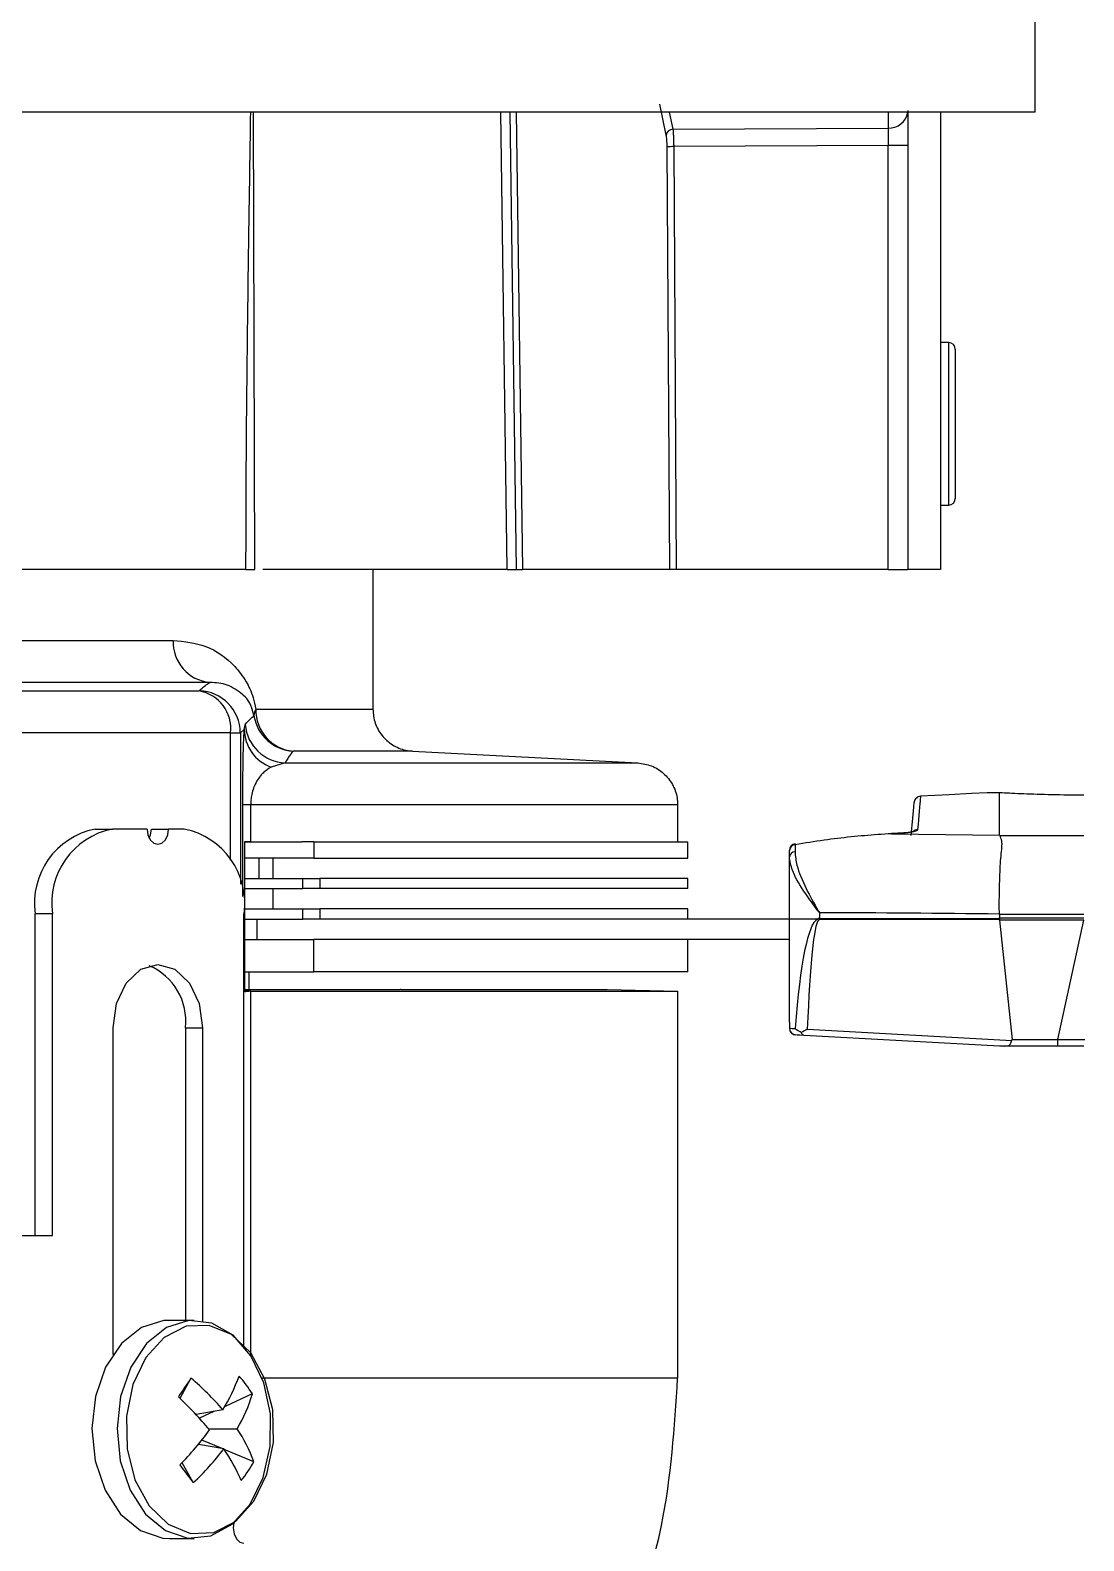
# Model space of a CAD drawing. Extents: x 17.3 to 113.1, y 4.8 to 84.5.
# Drawn here: x 56.364 to 57.919, y 68.546 to 70.776 of the extents above; entities that cross this region are included whole.
import ezdxf

# ---------------------------------------------------------------- set-up
doc = ezdxf.new("R2010")
doc.units = 0
doc.header["$MEASUREMENT"] = 0
doc.layers.add('OBJECT', color=7, linetype='CONTINUOUS')

msp = doc.modelspace()

# ---------------------------------------------------------------- linework, layer by layer
at = {"layer": 'OBJECT'}
for p, q in [((57.8477, 70.655), (57.8477, 71.905)), ((57.3028, 70.6213), (57.2935, 70.6669)), ((57.8477, 70.655), (56.1597, 70.655)), ((56.6953, 69.98), (56.6933, 70.655)), ((57.068, 69.98), (57.0586, 70.655)), ((57.0818, 69.98), (57.0724, 70.655)), ((57.0814, 70.655), (57.0907, 69.98)), ((57.3074, 70.655), (57.3126, 70.6301)), ((57.6303, 70.655), (57.6303, 70.6317)), ((57.6597, 70.6576), (57.6597, 69.98)), ((57.7077, 70.655), (57.7077, 69.98)), ((57.3126, 70.6301), (57.6303, 70.6317)), ((57.3081, 69.98), (57.3042, 70.6042)), ((57.6305, 70.6058), (57.3139, 70.6043)), ((57.3139, 70.6043), (57.3177, 69.98)), ((57.6597, 70.6058), (57.6305, 70.6058)), ((57.6305, 69.98), (57.6305, 70.6058)), ((57.7199, 70.3149), (57.7077, 70.3151)), ((57.7199, 70.075), (57.7199, 70.3149)), ((57.7297, 70.3049), (57.7297, 70.195)), ((57.7297, 70.195), (57.7297, 70.085)), ((57.7077, 70.0748), (57.7199, 70.075)), ((56.6823, 69.98), (56.1592, 69.98)), ((57.068, 69.98), (56.7074, 69.98)), ((56.8697, 69.98), (56.8697, 69.7737)), ((57.068, 69.98), (57.0818, 69.98)), ((57.3081, 69.98), (57.0907, 69.98)), ((57.6305, 69.98), (57.3177, 69.98)), ((57.6305, 69.98), (57.6597, 69.98)), ((57.7077, 69.98), (57.6597, 69.98)), ((55.2589, 69.8752), (56.5749, 69.8752)), ((56.6291, 69.8133), (55.2859, 69.8133)), ((56.1593, 69.8007), (56.6132, 69.8007)), ((56.697, 69.7737), (56.8697, 69.7737)), ((56.6798, 69.7439), (56.6811, 69.7507)), ((56.6597, 69.7387), (56.1978, 69.7387)), ((56.6597, 69.7387), (56.674, 69.7387)), ((56.6597, 69.5505), (56.6597, 69.7387)), ((56.6798, 69.7439), (56.674, 69.7387)), ((56.674, 69.7387), (56.674, 69.5151)), ((56.9284, 69.7118), (56.7522, 69.7118)), ((56.9284, 69.7118), (57.2609, 69.6943)), ((56.7401, 69.6943), (56.7193, 69.6882)), ((56.7401, 69.6943), (57.2609, 69.6943)), ((57.6784, 69.645), (57.6784, 69.645)), ((57.7769, 69.6503), (57.7769, 69.6503)), ((57.7947, 69.5878), (57.7947, 69.6502)), ((56.6892, 69.6324), (56.6776, 69.6324)), ((56.6776, 69.497), (56.6776, 69.6324)), ((56.6892, 69.6324), (56.6892, 69.5776)), ((57.3197, 69.6324), (56.6892, 69.6324)), ((57.3197, 69.6324), (57.3197, 69.5776)), ((56.4595, 69.5967), (56.485, 69.5967)), ((56.5363, 69.5967), (56.485, 69.5967)), ((56.5426, 69.5967), (56.5681, 69.5967)), ((56.5911, 69.5967), (56.5681, 69.5967)), ((56.6805, 69.3562), (56.6805, 69.5785)), ((56.6892, 69.5776), (56.6805, 69.5776)), ((56.6805, 69.5776), (56.6892, 69.5776)), ((56.6892, 69.5776), (56.7646, 69.5776)), ((56.7825, 69.5776), (56.7646, 69.5776)), ((56.7825, 69.5776), (56.7825, 69.5536)), ((56.7825, 69.5776), (57.3347, 69.5776)), ((57.3347, 69.5536), (57.3347, 69.5776)), ((57.4933, 69.5735), (57.493, 69.563)), ((57.6537, 69.5909), (57.6355, 69.5899)), ((57.6537, 69.5906), (57.6355, 69.5897)), ((57.6355, 69.5897), (57.6355, 69.5899)), ((57.6355, 69.5897), (57.7947, 69.5878)), ((57.6537, 69.5909), (57.6537, 69.5909)), ((57.6537, 69.5906), (57.6537, 69.5909)), ((57.7947, 69.5878), (57.7952, 69.5871)), ((57.7952, 69.5871), (57.9197, 69.5871)), ((56.7825, 69.5536), (56.6805, 69.5536)), ((56.7016, 69.5236), (56.7016, 69.5536)), ((56.7225, 69.5236), (56.7225, 69.5536)), ((56.7825, 69.5536), (57.3347, 69.5536)), ((57.4847, 69.5555), (57.4847, 69.5652)), ((57.4847, 69.4638), (57.4847, 69.5555)), ((56.6805, 69.5236), (56.7663, 69.5236)), ((56.6805, 69.5087), (56.7663, 69.5087)), ((56.7225, 69.4787), (56.7225, 69.5087)), ((56.7663, 69.5087), (56.7663, 69.5236)), ((56.7663, 69.5236), (56.7914, 69.5236)), ((56.7914, 69.5087), (56.7663, 69.5087)), ((56.7914, 69.5236), (56.7914, 69.5087)), ((57.3347, 69.5236), (56.7914, 69.5236)), ((57.3347, 69.5087), (56.7914, 69.5087)), ((57.3347, 69.5087), (57.3347, 69.5236)), ((56.3966, 69.4717), (56.3711, 69.4717)), ((56.3711, 68.9967), (56.3711, 69.4717)), ((56.3966, 68.9967), (56.3966, 69.4717)), ((56.6794, 68.8329), (56.6794, 69.4717)), ((56.6805, 69.4787), (56.7663, 69.4787)), ((56.6805, 69.4638), (56.7663, 69.4638)), ((56.6987, 69.4338), (56.6987, 69.4638)), ((56.7663, 69.4638), (56.7663, 69.4787)), ((56.7663, 69.4787), (56.7914, 69.4787)), ((56.7914, 69.4638), (56.7663, 69.4638)), ((56.7914, 69.4787), (56.7914, 69.4638)), ((57.3347, 69.4787), (56.7914, 69.4787)), ((57.3032, 69.4638), (56.7914, 69.4638)), ((57.4847, 69.4638), (57.3032, 69.4638)), ((57.3347, 69.4638), (57.3347, 69.4787)), ((57.5262, 69.4638), (57.4847, 69.4638)), ((57.4847, 69.3115), (57.4847, 69.4638)), ((57.5292, 69.4731), (57.5292, 69.4646)), ((57.5292, 69.4646), (57.7947, 69.4646)), ((57.7948, 69.463), (57.5292, 69.463)), ((57.9197, 69.4706), (57.7947, 69.4706)), ((57.7947, 69.4706), (57.7947, 69.4654)), ((57.7947, 69.4654), (57.9197, 69.4654)), ((57.7947, 69.4646), (57.7948, 69.463)), ((57.9194, 69.4622), (57.7949, 69.4622)), ((57.7949, 69.4622), (57.8135, 69.286)), ((57.8812, 69.286), (57.9194, 69.4622)), ((56.6805, 69.4338), (56.7825, 69.4338)), ((56.7825, 69.3858), (56.7825, 69.4338)), ((57.3032, 69.4338), (56.7825, 69.4338)), ((57.4847, 69.4338), (57.3032, 69.4338)), ((57.3347, 69.3858), (57.3347, 69.4338)), ((56.6805, 69.3858), (56.7825, 69.3858)), ((56.6869, 69.3598), (56.6869, 69.3858)), ((57.3347, 69.3858), (56.7825, 69.3858)), ((56.6805, 69.3598), (56.9098, 69.3598)), ((56.6892, 69.3571), (56.6805, 69.3571)), ((56.6892, 69.3571), (56.6805, 69.3571)), ((56.6892, 69.3571), (57.3197, 69.3571)), ((56.6892, 69.3571), (56.6892, 68.8196)), ((56.9108, 69.3598), (56.9098, 69.3598)), ((56.9108, 69.3598), (57.2158, 69.3598)), ((57.2158, 69.3598), (57.3197, 69.3571)), ((57.3197, 69.3571), (57.3197, 68.7858)), ((56.4861, 68.8209), (56.4861, 69.3032)), ((56.5928, 69.3032), (56.6183, 69.3032)), ((56.5928, 69.3032), (56.5928, 68.8712)), ((56.6183, 69.3032), (56.6183, 68.8702)), ((57.4847, 69.3115), (57.4848, 69.3026)), ((57.7947, 69.2763), (57.5065, 69.2919)), ((57.5112, 69.301), (57.8133, 69.2846)), ((57.8135, 69.286), (57.8812, 69.286)), ((57.8812, 69.2858), (57.9207, 69.2858)), ((57.803, 69.2763), (57.7947, 69.2763)), ((57.8806, 69.2763), (57.803, 69.2763)), ((57.9197, 69.2763), (57.8806, 69.2763)), ((56.2446, 68.9967), (56.3966, 68.9967)), ((56.6057, 68.8712), (56.5687, 68.8712)), ((56.6011, 68.7858), (56.5848, 68.756)), ((57.3197, 68.7858), (56.7062, 68.7858)), ((56.6917, 68.7628), (56.6514, 68.7442)), ((56.6483, 68.739), (56.6087, 68.732)), ((56.6347, 68.7366), (56.6135, 68.7268)), ((56.6273, 68.7109), (56.6693, 68.7111)), ((56.6495, 68.6814), (56.612, 68.688)), ((56.6471, 68.6819), (56.6171, 68.6944)), ((56.6938, 68.6623), (56.6501, 68.6806)), ((56.6044, 68.6316), (56.5879, 68.6609)), ((56.5687, 68.5492), (56.6057, 68.5492))]:
    msp.add_line(p, q, dxfattribs=at)
at = {"layer": 'OBJECT', "flags": 128}
for points in [[(57.7769, 69.6503), (57.7536, 69.6491), (57.7208, 69.6473), (57.6784, 69.645)], [(57.6647, 69.5871), (57.6669, 69.6128), (57.6683, 69.6291), (57.6689, 69.6359)], [(56.5363, 69.5967), (56.5375, 69.5881), (56.5409, 69.5808), (56.5461, 69.5759), (56.5522, 69.5742), (56.5583, 69.5759), (56.5634, 69.5808), (56.5669, 69.5881), (56.5681, 69.5967)], [(56.5394, 69.5832), (56.5414, 69.5881), (56.5426, 69.5967)], [(56.4861, 69.3032), (56.4911, 69.339), (56.5054, 69.3693), (56.5269, 69.3896), (56.5522, 69.3967), (56.5775, 69.3896), (56.5989, 69.3693), (56.6132, 69.339), (56.6183, 69.3032)], [(57.4848, 69.3026), (57.4861, 69.3025), (57.4889, 69.3024), (57.4931, 69.3022)], [(57.5065, 69.2919), (57.5002, 69.2923), (57.4961, 69.2925), (57.4943, 69.2926)], [(56.5687, 68.8712), (56.561, 68.8708), (56.5279, 68.8605), (56.4984, 68.8368), (56.4751, 68.8019), (56.4602, 68.7588), (56.4549, 68.7114), (56.4597, 68.6639), (56.4742, 68.6205), (56.4971, 68.5851), (56.5264, 68.5608), (56.5594, 68.5497), (56.5687, 68.5492)], [(56.6886, 68.5999), (56.7079, 68.6393), (56.7182, 68.6851), (56.7184, 68.7331), (56.7086, 68.779), (56.6897, 68.8189), (56.6633, 68.8491), (56.6318, 68.8669), (56.598, 68.8708), (56.5649, 68.8605), (56.5354, 68.8368), (56.5121, 68.8019), (56.4972, 68.7588), (56.4919, 68.7114), (56.4967, 68.6639), (56.5112, 68.6205), (56.5341, 68.5851), (56.5634, 68.5608), (56.5964, 68.5497), (56.6303, 68.553), (56.6619, 68.5702), (56.6886, 68.5999)], [(56.694, 68.6041), (56.7133, 68.6441), (56.7229, 68.6906), (56.7219, 68.739), (56.7103, 68.7846), (56.6893, 68.823), (56.661, 68.8502), (56.6281, 68.8638), (56.5939, 68.8624), (56.5616, 68.846), (56.5345, 68.8163), (56.5153, 68.7763), (56.5057, 68.7298), (56.5067, 68.6814), (56.5183, 68.6358), (56.5392, 68.5975), (56.5675, 68.5702), (56.6004, 68.5566), (56.6347, 68.5581), (56.6669, 68.5744), (56.694, 68.6041)], [(56.6645, 68.5723), (56.6635, 68.5647), (56.6647, 68.5561), (56.6682, 68.5488), (56.6734, 68.5439), (56.6794, 68.5422)]]:
    msp.add_lwpolyline(points, dxfattribs=at)
at = {"layer": 'OBJECT'}
for centre, radius, start, end in [((57.6316, 70.6602), 0.0285, 267.3384, 349.5442), ((57.3128, 70.62), 0.01, 91.1324, 172.4571), ((57.4261, 61.421), 9.184, 90.69999, 90.76034), ((57.7197, 70.3049), 0.01, 0, 89), ((57.7197, 70.085), 0.01, 271, 0), ((56.6341, 69.8724), 0.0593, 177.2193, 265.182), ((56.6032, 69.7448), 0.0568, 353.8231, 79.8677), ((56.6119, 69.7387), 0.062, 0.0185, 88.8269), ((56.7084, 69.765), 0.0143, 142.6459, 184.1231), ((56.7574, 69.772), 0.0605, 178.4267, 265.0794), ((56.7429, 69.7563), 0.062, 185.1379, 267.4506), ((56.7553, 69.7737), 0.062, 189.0436, 267.1597), ((56.7402, 69.7448), 0.0604, 180.8387, 249.7837), ((56.4816, 69.4873), 0.1116, 101.4218, 188.0494), ((56.5071, 69.4873), 0.1116, 101.4218, 188.0495), ((56.569, 69.4873), 0.1116, 351.9507, 78.5782), ((57.6746, 69.586), 0.01, 92.5376, 134.0424), ((57.4947, 69.5652), 0.01, 99.2546, 180), ((57.4938, 69.5645), 0.00906, 92.8152, 175.6376), ((57.5041, 69.5757), 0.011, 183.5999, 191.5485), ((57.4932, 69.5544), 0.00857, 91.3572, 172.772), ((57.6209, 69.5538), 0.1307, 223.5468, 224.5091), ((57.6481, 69.4646), 0.1189, 180.0139, 180.7742), ((56.5047, 69.3133), 0.0887, 353.4617, 66.9254), ((57.4948, 69.3026), 0.00999, 179.95, 266.8554), ((57.4855, 69.3024), 0.00067, 168.3449, 180.5049), ((57.4948, 69.3026), 0.01, 180.809, 266.8941), ((59.9098, 66.5635), 3.9858, 146.1131, 146.5916), ((56.3523, 68.4877), 0.3883, 40.3341, 50.1598), ((56.4185, 68.8793), 0.2692, 328.589, 340.3685), ((56.5298, 68.6615), 0.191, 32.0139, 41.8135), ((56.2323, 68.3821), 0.5139, 39.5502, 47.0248), ((56.4765, 68.8255), 0.2242, 329.3223, 343.7611), ((56.2292, 69.0033), 0.4959, 315.8153, 323.6483), ((56.4908, 68.5906), 0.2153, 19.4631, 34.0337), ((56.3458, 68.9112), 0.3809, 312.7653, 322.8977), ((56.4346, 68.5321), 0.2617, 23.0563, 34.7898), ((58.5094, 70.083), 2.3949, 216.5239, 217.3043), ((56.5211, 68.7573), 0.1971, 321.5097, 331.1945)]:
    msp.add_arc(centre, radius, start, end, dxfattribs=at)
for centre, major_axis, ratio, start_param, end_param in [((56.7396, 69.5957), (0.062, 0.0151), 0.162756, 3.410195, 3.724554), ((57.5447, 68.8951), (-0.0157, 0.5695), 0.101686, 0.049862, 0.771527), ((57.537, 68.8935), (-0.0078, 0.5695), 0.050872, 0.051969, 0.772633), ((57.5447, 68.8951), (-0.0157, 0.5695), 0.101686, 6.280384, 6.333048), ((57.537, 68.8935), (-0.0078, 0.5695), 0.050872, 6.28249, 6.335154), ((57.4369, 67.4013), (7.8848, 0), 0.262774, 1.525405, 1.559096), ((57.3469, 69.4706), (0.4478, 0), 0.267949, 0, 0.004204), ((57.3469, 69.4654), (0.4478, 0), 0.267949, 6.276674, 6.283185), ((57.3466, 69.4654), (0.4485, -0.007), 0.267094, 0.032491, 0.039008), ((56.7396, 69.3389), (0.062, -0.0151), 0.162711, 2.558607, 2.872966), ((57.7762, 69.2863), (0.0374, -0.0006), 0.267094, 6.175075, 6.315676), ((57.8806, 69.2863), (0, 0.01), 0.061163, 3.141593, 4.660029), ((57.9627, 69.2863), (0.0816, 0.0005), 0.122438, 3.114217, 3.140397)]:
    msp.add_ellipse(centre, major_axis=major_axis, ratio=ratio, start_param=start_param, end_param=end_param, dxfattribs=at)
for points, knots in [([(56.6823, 69.98), (56.6824, 70.0349), (56.6827, 70.1498), (56.6845, 70.3244), (56.6869, 70.4945), (56.6886, 70.6046), (56.6894, 70.655)], [0, 0, 0, 0, 0.24402, 0.510283, 0.77599, 1, 1, 1, 1]), ([(57.3042, 70.6042), (57.3041, 70.6059), (57.3041, 70.6093), (57.3038, 70.6141), (57.3034, 70.6184), (57.303, 70.6203), (57.3028, 70.6213)], [0, 0, 0, 0, 0.248921, 0.499835, 0.751191, 1, 1, 1, 1]), ([(57.3126, 70.6301), (57.3128, 70.6286), (57.3131, 70.6256), (57.3135, 70.6193), (57.3137, 70.6121), (57.3138, 70.6069), (57.3139, 70.6043)], [0, 0, 0, 0, 0.24939, 0.499166, 0.749323, 1, 1, 1, 1]), ([(57.6303, 70.6317), (57.6303, 70.6302), (57.6304, 70.6273), (57.6305, 70.6209), (57.6305, 70.6136), (57.6305, 70.6084), (57.6305, 70.6058)], [0, 0, 0, 0, 0.2494547, 0.4998675, 0.749774, 1, 1, 1, 1]), ([(56.6823, 69.98), (56.686, 69.98), (56.6935, 69.98), (56.6961, 69.98), (56.6954, 69.98), (56.6953, 69.98)], [0, 0, 0, 0, 0.425024, 0.850045, 1, 1, 1, 1]), ([(57.0818, 69.98), (57.0824, 69.98), (57.0835, 69.98), (57.0851, 69.98), (57.0866, 69.98), (57.0879, 69.98), (57.0891, 69.98), (57.0901, 69.98), (57.0905, 69.98), (57.0907, 69.98)], [0, 0, 0, 0, 0.143858, 0.287687, 0.431529, 0.575361, 0.719222, 0.857739, 1, 1, 1, 1]), ([(57.3177, 69.98), (57.3166, 69.98), (57.3149, 69.98), (57.3129, 69.98), (57.3116, 69.98), (57.3104, 69.98), (57.3094, 69.98), (57.3085, 69.98), (57.3082, 69.98), (57.3081, 69.98)], [0, 0, 0, 0, 0.235208, 0.351553, 0.4679, 0.584227, 0.700573, 0.816902, 1, 1, 1, 1]), ([(56.5749, 69.8752), (56.5913, 69.8736), (56.6241, 69.8704), (56.6592, 69.8462), (56.6814, 69.8176), (56.6921, 69.7962), (56.6957, 69.7795), (56.697, 69.7737)], [0, 0, 0, 0, 0.338496, 0.676057, 0.82639, 0.93996, 1, 1, 1, 1]), ([(56.6132, 69.8007), (56.6139, 69.8014), (56.6176, 69.8047), (56.6229, 69.8091), (56.6275, 69.8122), (56.6291, 69.8133)], [0, 0, 0, 0, 0.1375162, 0.6875815, 1, 1, 1, 1]), ([(56.6941, 69.764), (56.693, 69.7678), (56.6884, 69.7855), (56.6752, 69.7974), (56.6552, 69.8115), (56.6379, 69.8127), (56.6291, 69.8133)], [0, 0, 0, 0, 0.064502, 0.295551, 0.645889, 1, 1, 1, 1]), ([(56.8697, 69.7737), (56.8703, 69.7667), (56.8717, 69.7528), (56.8824, 69.7342), (56.8981, 69.7202), (56.9145, 69.7132), (56.9249, 69.7121), (56.9284, 69.7118)], [0, 0, 0, 0, 0.222087, 0.444175, 0.666264, 0.888359, 1, 1, 1, 1]), ([(56.6811, 69.7507), (56.6818, 69.7516), (56.6853, 69.7558), (56.6896, 69.7604), (56.6932, 69.7633), (56.6941, 69.764)], [0, 0, 0, 0, 0.160413, 0.802068, 1, 1, 1, 1]), ([(56.6776, 69.6324), (56.6776, 69.6422), (56.6777, 69.6618), (56.678, 69.6913), (56.6787, 69.7234), (56.6794, 69.7361), (56.6798, 69.7439)], [0, 0, 0, 0, 0.163497, 0.32571, 0.581357, 1, 1, 1, 1]), ([(56.7522, 69.7118), (56.7509, 69.7103), (56.7469, 69.7056), (56.7429, 69.6989), (56.7401, 69.6943)], [0, 0, 0, 0, 0.3210633, 1, 1, 1, 1]), ([(56.7193, 69.6882), (56.7158, 69.686), (56.7088, 69.6814), (56.7001, 69.6712), (56.694, 69.6591), (56.691, 69.6494), (56.6895, 69.6404), (56.6893, 69.635), (56.6892, 69.6324)], [0, 0, 0, 0, 0.300574, 0.606531, 0.762919, 0.874184, 0.940147, 1, 1, 1, 1]), ([(57.2609, 69.6943), (57.2678, 69.6933), (57.2817, 69.6912), (57.2997, 69.6795), (57.3129, 69.6631), (57.319, 69.6463), (57.3195, 69.6359), (57.3197, 69.6324)], [0, 0, 0, 0, 0.222099, 0.444197, 0.666294, 0.888387, 1, 1, 1, 1]), ([(57.6784, 69.645), (57.6772, 69.6448), (57.675, 69.6445), (57.6721, 69.6426), (57.67, 69.64), (57.6691, 69.6376), (57.669, 69.6362), (57.6689, 69.6359)], [0, 0, 0, 0, 0.235926, 0.471828, 0.707751, 0.925417, 1, 1, 1, 1]), ([(57.6784, 69.645), (57.6784, 69.6449), (57.6783, 69.6443), (57.6778, 69.6387), (57.6758, 69.6151), (57.6741, 69.596)], [0, 0, 0, 0, 0.045653, 0.228294, 1, 1, 1, 1]), ([(57.7947, 69.6502), (57.788, 69.6502), (57.7795, 69.6503), (57.7774, 69.6503), (57.7769, 69.6503)], [0, 0, 0, 0, 0.791837, 1, 1, 1, 1]), ([(57.7949, 69.6502), (57.7949, 69.6502), (57.7948, 69.6502), (57.7948, 69.6502), (57.7947, 69.6502), (57.7947, 69.6502), (57.7947, 69.6502)], [0, 0, 0, 0, 0.159974, 0.363959, 0.750853, 1, 1, 1, 1]), ([(57.9197, 69.6467), (57.9037, 69.6468), (57.8717, 69.647), (57.8292, 69.6485), (57.8056, 69.6496), (57.7962, 69.6501), (57.7949, 69.6502)], [0, 0, 0, 0, 0.3155677, 0.6311016, 0.9475879, 1, 1, 1, 1]), ([(57.6741, 69.596), (57.6738, 69.5955), (57.6733, 69.5945), (57.6696, 69.593), (57.6642, 69.5918), (57.6585, 69.591), (57.6549, 69.5907), (57.6537, 69.5906)], [0, 0, 0, 0, 0.21906, 0.438021, 0.659216, 0.880003, 1, 1, 1, 1]), ([(57.6681, 69.5933), (57.6681, 69.5933), (57.6681, 69.5933), (57.6673, 69.593), (57.6653, 69.5924), (57.6622, 69.5917), (57.6597, 69.5915), (57.6586, 69.5913)], [0, 0, 0, 0, 0.0902139, 0.2517951, 0.484409, 0.7783926, 1, 1, 1, 1]), ([(57.6355, 69.5897), (57.6289, 69.5893), (57.5956, 69.5872), (57.548, 69.5825), (57.5075, 69.5758), (57.4933, 69.5735)], [0, 0, 0, 0, 0.139684, 0.698664, 1, 1, 1, 1]), ([(57.6586, 69.5913), (57.6579, 69.5912), (57.6563, 69.591), (57.6546, 69.591), (57.6536, 69.5909)], [0, 0, 0, 0, 0.42916, 1, 1, 1, 1]), ([(57.7947, 69.4711), (57.7947, 69.4762), (57.7945, 69.4948), (57.7953, 69.5258), (57.7969, 69.558), (57.7999, 69.5785), (57.7965, 69.5847), (57.7952, 69.5871)], [0, 0, 0, 0, 0.097508, 0.351331, 0.599305, 0.843154, 1, 1, 1, 1]), ([(57.5292, 69.4731), (57.5291, 69.4732), (57.5283, 69.4742), (57.5257, 69.4775), (57.5172, 69.4887), (57.5029, 69.5091), (57.4881, 69.5345), (57.4857, 69.5491), (57.4847, 69.5555)], [0, 0, 0, 0, 0.003659, 0.034965, 0.112488, 0.381452, 0.732443, 1, 1, 1, 1]), ([(57.493, 69.563), (57.4936, 69.5566), (57.4952, 69.5402), (57.5083, 69.5101), (57.5214, 69.4861), (57.5285, 69.4742), (57.5291, 69.4732), (57.5292, 69.4731)], [0, 0, 0, 0, 0.244745, 0.62673, 0.967928, 0.996143, 1, 1, 1, 1]), ([(57.5023, 69.2963), (57.4998, 69.2977), (57.4963, 69.2995), (57.4938, 69.3016), (57.4931, 69.3022), (57.4931, 69.3022)], [0, 0, 0, 0, 0.696369, 0.978808, 1, 1, 1, 1]), ([(57.5112, 69.301), (57.5111, 69.301), (57.508, 69.2993), (57.5051, 69.2978), (57.5023, 69.2963)], [0, 0, 0, 0, 0.019978, 1, 1, 1, 1]), ([(57.5065, 69.2919), (57.5064, 69.2919), (57.5061, 69.292), (57.5051, 69.2922), (57.5038, 69.2932), (57.5028, 69.2949), (57.5024, 69.2961), (57.5023, 69.2963)], [0, 0, 0, 0, 0.01718, 0.202305, 0.556615, 0.898384, 1, 1, 1, 1]), ([(57.803, 69.2763), (57.8045, 69.2763), (57.8071, 69.2764), (57.8097, 69.2775), (57.8112, 69.2796), (57.8123, 69.2822), (57.813, 69.284), (57.8133, 69.2846)], [0, 0, 0, 0, 0.281499, 0.477143, 0.672465, 0.878458, 1, 1, 1, 1]), ([(57.1857, 68.2858), (57.2088, 68.3303), (57.2555, 68.4204), (57.3071, 68.5885), (57.315, 68.7128), (57.3197, 68.7858)], [0, 0, 0, 0, 0.287513, 0.581796, 1, 1, 1, 1])]:
    msp.add_open_spline(points, degree=3, knots=knots, dxfattribs=at)

doc.saveas('drawing.dxf')
